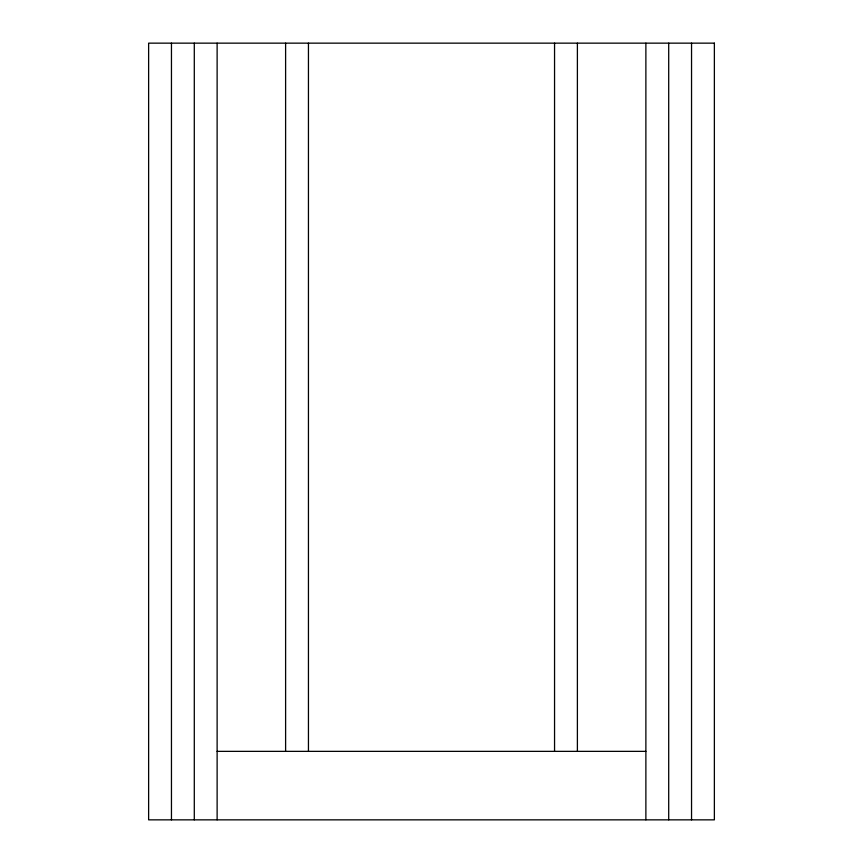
<?xml version="1.0" encoding="UTF-8"?>
<svg xmlns="http://www.w3.org/2000/svg" width="863" height="863" viewBox="0 0 863 863"><rect width="100%" height="100%" fill="white"/><g stroke="black" fill="none" stroke-linecap="round" stroke-linejoin="round"><path stroke-width="1.29" d="M217.12 751.36L645.88 751.36M691.543 43.15L691.543 819.85M668.706 43.15L668.706 819.85M645.88 43.15L645.88 819.85M577.39 43.15L577.39 751.36M554.553 43.15L554.553 751.36M308.447 43.15L308.447 751.36M285.61 43.15L285.61 751.36M217.12 43.15L217.12 819.85M194.294 43.15L194.294 819.85M171.457 43.15L171.457 819.85M714.37 43.15L148.63 43.15L148.63 819.85L714.37 819.85L714.37 43.15"/></g></svg>
